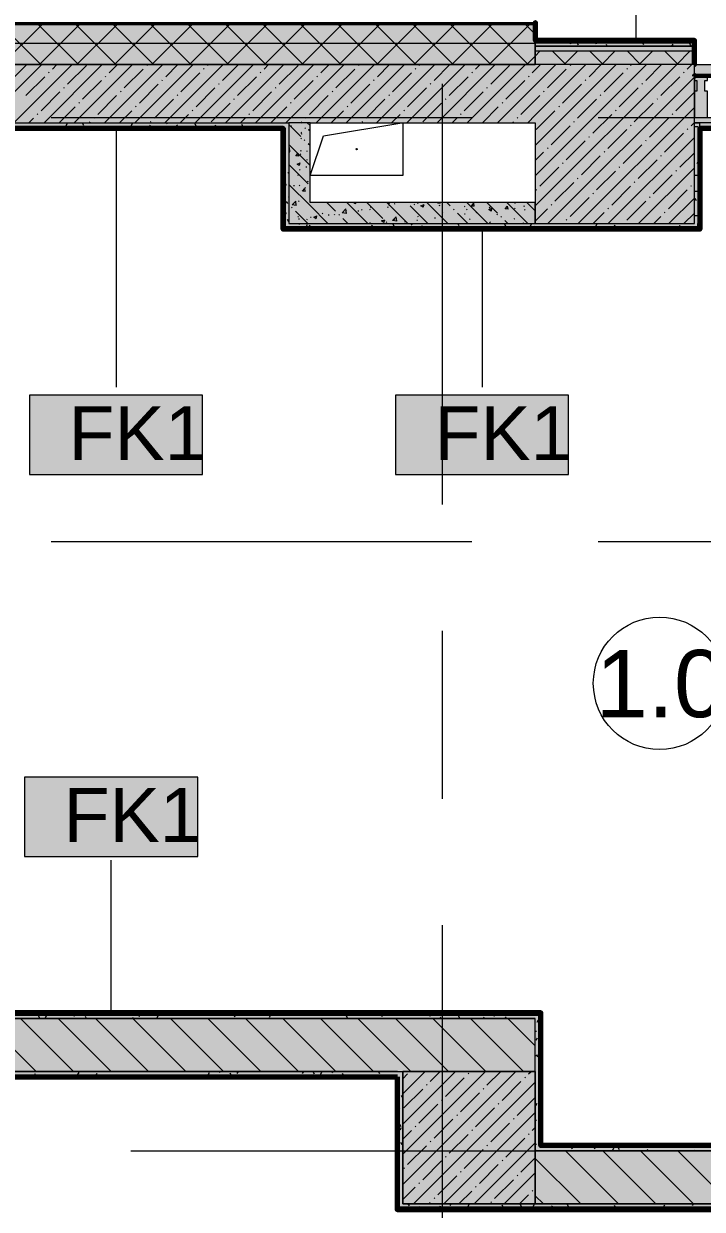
# Model space of a CAD drawing. Header units: millimetres. Extents: x -3817 to 677485, y -22715 to 103890.
# Drawn here: x 2373 to 4933, y 12791 to 17265 of the extents above; entities that cross this region are included whole.
import ezdxf

# ---------------------------------------------------------------- set-up
doc = ezdxf.new("R2010")
doc.units = ezdxf.units.MM
doc.layers.add('PDF _Геометрия', color=7, linetype='Continuous', true_color=0x1d1d1d)
doc.layers.add('PDF _Сплошная заливка', color=7, linetype='Continuous', true_color=0xffffff)
doc.layers.add('PDF _Текст', color=7, linetype='Continuous')
doc.styles.add('PDF GOST-Common', font='arial.ttf')

msp = doc.modelspace()

# ---------------------------------------------------------------- hatches: boundary and pattern name
at = {"layer": 'PDF _Сплошная заливка', "transparency": 33554559}
for points in [[(153.3, 17264.3), (4303.3, 17264.3), (4303.3, 17269.3), (-19.7, 17269.3), (-16.7, 17264.3), (133.3, 17264.3)], [(4104.4, 17261.3), (4303.3, 17261.3), (4303.3, 17264.3), (-16.7, 17264.3), (-16.7, 17261.3), (4089.4, 17261.3)], [(1230.3, 17111.3), (4303.3, 17111.3), (4303.3, 17261.3), (133.3, 17261.3), (133.3, 17111.3), (633.3, 17111.3)], [(4903.3, 17181.3), (4904.3, 17181.3), (4903.3, 17201.3), (4303.3, 17201.3), (4303.3, 17181.3), (4627, 17181.3)], [(4903.3, 17161.3), (4903.3, 17181.3), (4303.3, 17181.3), (4303.3, 17161.3), (4627, 17161.3)], [(4627, 17111.3), (4904.3, 17111.7), (4903.3, 17161.3), (4303.3, 17161.3), (4303.3, 17111.3)], [(4953.3, 16911.3), (4953.3, 17011.3), (4943.3, 17011.3), (4943.3, 17051.3), (4953.3, 17051.3), (4953.3, 17068.3), (4903.3, 17068.3), (4903.3, 17051.3), (4913.3, 17051.3), (4913.3, 17011.3), (4903.3, 17011.3), (4903.3, 16911.3), (4943.3, 16911.3)], [(3352.3, 16871.3), (3373.3, 16871.3), (3373.3, 16891.3), (703.3, 16891.3), (703.3, 16871.3), (3288.7, 16871.3)], [(5306.3, 16871.3), (6382.3, 16871.3), (6382.3, 16891.3), (4923.3, 16891.3), (4924.3, 16871.3)], [(3947.7, 16511.3), (4303.3, 16511.3), (4303.3, 16591.3), (3453.3, 16591.3), (3453.3, 16511.3)], [(4303.3, 16491.3), (4923.3, 16491.3), (4923.3, 16511.3), (3373.3, 16511.3), (3373.3, 16491.3), (3947.7, 16491.3)], [(3783.3, 13311.4), (4303.3, 13311.4), (4303.3, 13511.4), (2053.3, 13511.4), (2053.3, 13311.4), (2589, 13311.4)], [(4303.3, 13031.3), (4323.3, 13031.3), (4323.3, 13511.4), (4303.3, 13511.4), (4303.3, 13044.4)], [(3753.3, 13291.3), (3783.3, 13291.3), (3783.3, 13311.4), (2053.3, 13311.4), (2053.3, 13291.3), (3731.3, 13291.3)], [(3783.3, 12811.3), (3803.3, 12811.3), (3803.3, 13311.4), (3783.3, 13311.4), (3783.3, 13290.4)], [(7003.3, 12791.3), (7023.3, 12791.3), (7023.3, 12811.3), (3783.3, 12811.3), (3783.3, 12791.3), (6665, 12791.3)]]:
    msp.add_hatch(color=256, dxfattribs=at).paths.add_polyline_path(points)
h = msp.add_hatch(color=256, dxfattribs=at)
h.paths.add_polyline_path([(4129.4, 16891.3), (4303.3, 16891.3), (4303.3, 17111.3), (633.3, 17111.3), (633.3, 16891.3), (3947.7, 16891.3)], flags=0)
h.paths.add_polyline_path([(6402.3, 17011.3), (6403.3, 17011.3), (6402.3, 17051.3)], flags=0)
h.paths.add_polyline_path([(6402.3, 17068.3), (6403.3, 17068.3), (6402.3, 17111.3)], flags=0)
h = msp.add_hatch(color=256, dxfattribs=at)
h.paths.add_polyline_path([(4923.3, 16891.3), (6402.3, 16891.3), (6402.3, 16911.3), (4903.3, 16911.3), (4903.3, 16891.3), (4913.3, 16891.3)], flags=0)
h.paths.add_polyline_path([(6393.3, 17011.3), (6402.3, 17011.3), (6402.3, 17051.3), (6393.3, 17051.3)], flags=0)
h.paths.add_polyline_path([(4913.3, 17011.3), (4913.3, 17051.3), (4903.3, 17051.3), (4903.3, 17011.3)], flags=0)
h.paths.add_polyline_path([(5703.3, 17068.3), (6402.3, 17068.3), (6402.3, 17111.3), (4903.3, 17111.3), (4904.3, 17068.3), (5693.3, 17068.3)], flags=0)
h = msp.add_hatch(color=256, dxfattribs=at)
h.paths.add_polyline_path([(6383.3, 16871.3), (6403.3, 16871.3), (6402.3, 16891.3), (6382.3, 16891.3), (6382.3, 16871.3)], flags=0)
h.paths.add_polyline_path([(4923.3, 16871.3), (4923.3, 16891.3), (4903.3, 16891.3), (4903.3, 16871.3)], flags=0)

# ---------------------------------------------------------------- linework, layer by layer
at = {"layer": 'PDF _Геометрия', "color": 7, "lineweight": 9}
for points in [[(4683.3, 17198.6), (4683.3, 17508.5)], [(4303.3, 17264.3), (133.3, 17264.3), (-16.7, 17264.3), (-19.7, 17264.3), (-19.7, 15031.3)], [(4303.3, 17261.3), (133.3, 17261.3), (-16.7, 17261.3), (-16.7, 15031.3)], [(4303.3, 17190.3), (54.3, 17190.3), (54.3, 15031.3)], [(4303.3, 17201.3), (4303.3, 17202.3)], [(4904.3, 17201.3), (4903.3, 17201.3), (4891.2, 17201.3)], [(4904.3, 17161.3), (4903.3, 17161.3), (4303.3, 17161.3)], [(4903.3, 17161.3), (4903.3, 17181.3), (4904.3, 17181.3)], [(4303.3, 16891.3), (4303.3, 16511.3), (4903.3, 16511.3), (4903.3, 17111.3), (4303.3, 17111.3)], [(703.3, 16871.3), (3352.3, 16871.3)], [(2721.6, 16870.8), (2721.6, 15893.8)], [(3453.3, 16891.3), (3373.3, 16891.3)], [(3804, 16891.3), (3804, 16692.1), (3454, 16692.1), (3454, 16891.5)], [(3454, 16692.1), (3504, 16842.1), (3799.7, 16891.3)], [(4923.3, 16511.3), (4923.3, 16870.3)], [(4102.2, 16490.8), (4102.2, 15893.8)], [(2703.1, 13531.9), (2703.1, 14108.6)], [(4303.3, 13311.4), (4303.3, 13511.4), (2053.3, 13511.4), (4303.3, 13511.4)], [(4323.3, 13031.3), (4323.3, 13044.4), (4323.3, 13511.4)], [(3783.3, 13311.4), (2053.3, 13311.4), (3783.3, 13311.4), (3803.3, 13311.4)], [(2074.3, 13291.3), (3782.3, 13291.3)], [(6483.3, 13031.3), (6482.3, 13031.3), (4324.3, 13031.3)]]:
    msp.add_lwpolyline(points, dxfattribs=at)
at = {"layer": 'PDF _Геометрия', "color": 9, "lineweight": 9, "true_color": 0xc0c0c0}
for points in [[(4303.3, 17202.3), (4303.3, 17269.3), (133.3, 17269.3), (-19.7, 17269.3), (-24.7, 17269.3), (-24.7, 15031.3), (133.3, 15031.3), (133.3, 14131.3), (133.3, 15031.3), (333.3, 15031.3), (333.3, 16611.3), (353.3, 16611.3), (353.3, 16391.3)], [(4903.3, 17068.3), (4903.3, 17111.3), (4303.3, 17111.3), (4303.3, 17201.3), (4303.3, 17181.3), (4903.3, 17181.3), (4303.3, 17181.3), (4303.3, 17111.3)], [(4891.2, 17201.3), (4303.3, 17201.3)], [(4904.3, 17181.3), (4904.3, 17201.3)], [(4903.3, 17111.3), (4904.3, 17111.3), (4904.3, 17161.3)], [(133.3, 17001.3), (133.3, 17111.3), (633.3, 17111.3), (633.3, 16891.3), (633.3, 16391.3), (333.3, 16391.3), (333.3, 16316.3), (633.3, 16316.3), (658.3, 16316.3), (708.3, 16316.3), (708.3, 16891.3), (3373.3, 16891.3), (3373.3, 16511.3), (3453.3, 16511.3), (4303.3, 16511.3), (4303.3, 16591.3), (3453.3, 16591.3), (3453.3, 16891.3), (4303.3, 16891.3)], [(4904.3, 17111.3), (6402.3, 17111.3), (6402.3, 17068.3)], [(4903.3, 17051.3), (4903.3, 17011.3)], [(703.3, 16891.3), (3373.3, 16891.3), (3373.3, 16871.3), (3373.3, 16511.3), (4903.3, 16511.3), (4903.3, 16871.3), (4903.3, 16891.3), (4923.3, 16891.3), (4923.3, 16871.3), (6382.3, 16871.3)], [(3353.3, 16871.3), (3353.3, 16491.3), (3373.3, 16491.3), (4923.3, 16491.3), (4923.3, 16511.3)], [(6402.3, 16911.3), (6402.3, 16891.3), (4903.3, 16891.3), (4903.3, 16911.3)], [(6382.3, 16871.3), (6382.3, 16891.3), (4923.3, 16891.3), (4923.3, 16871.3)], [(4323.3, 13511.4), (4323.3, 13531.3), (374.3, 13531.3)], [(7011.3, 13511.4), (7023.3, 13511.4), (7023.3, 12811.3), (7023.3, 12791.3), (3783.3, 12791.3), (3783.3, 12811.3), (3783.3, 13290.4)]]:
    msp.add_lwpolyline(points, dxfattribs=at)
at = {"layer": 'PDF _Геометрия', "lineweight": 9}
for points in [[(2438.1, 17111.3), (2288.1, 17261.3)], [(2291.1, 17111.3), (2441.1, 17261.3)], [(2579.5, 17111.3), (2429.5, 17261.3)], [(2432.5, 17111.3), (2582.5, 17261.3)], [(2720.9, 17111.3), (2570.9, 17261.3)], [(2573.9, 17111.3), (2723.9, 17261.3)], [(2862.4, 17111.3), (2712.4, 17261.3)], [(2715.3, 17111.3), (2865.3, 17261.3)], [(3003.8, 17111.3), (2853.8, 17261.3)], [(2856.8, 17111.3), (3006.8, 17261.3)], [(3145.2, 17111.3), (2995.2, 17261.3)], [(2998.2, 17111.3), (3148.2, 17261.3)], [(3286.6, 17111.3), (3136.6, 17261.3)], [(3139.6, 17111.3), (3289.6, 17261.3)], [(3428, 17111.3), (3278, 17261.3)], [(3281, 17111.3), (3431, 17261.3)], [(3569.5, 17111.3), (3419.5, 17261.3)], [(3422.4, 17111.3), (3572.4, 17261.3)], [(3710.9, 17111.3), (3560.9, 17261.3)], [(3563.9, 17111.3), (3713.9, 17261.3)], [(3852.3, 17111.3), (3702.3, 17261.3)], [(3705.3, 17111.3), (3855.3, 17261.3)], [(3993.7, 17111.3), (3843.7, 17261.3)], [(3846.7, 17111.3), (3996.7, 17261.3)], [(4135.1, 17111.3), (3985.1, 17261.3)], [(3988.1, 17111.3), (4138.1, 17261.3)], [(4276.6, 17111.3), (4126.6, 17261.3)], [(4129.6, 17111.3), (4279.6, 17261.3)], [(4303.3, 17226.1), (4268, 17261.3)], [(4271, 17111.3), (4303.3, 17143.6), (4321, 17161.3)], [(4418, 17111.3), (4368, 17161.3)], [(4412.4, 17111.3), (4462.4, 17161.3)], [(4559.4, 17111.3), (4509.4, 17161.3)], [(4553.8, 17111.3), (4603.8, 17161.3)], [(4700.8, 17111.3), (4650.8, 17161.3)], [(4695.2, 17111.3), (4745.2, 17161.3)], [(4842.3, 17111.3), (4792.3, 17161.3)], [(4836.7, 17111.3), (4886.7, 17161.3)], [(2221.6, 16891.3), (2441.6, 17111.3)], [(2324.7, 17051.4), (2384.6, 17111.3)], [(2335.7, 16891.3), (2555.7, 17111.3)], [(2449.7, 16891.3), (2669.7, 17111.3)], [(2481.5, 17094.2), (2498.7, 17111.3)], [(2538.5, 17037.1), (2609.8, 17108.4)], [(2563.8, 16891.3), (2783.8, 17111.3)], [(2677.8, 16891.3), (2897.8, 17111.3)], [(2695.3, 17079.9), (2726.8, 17111.3)], [(2752.3, 17022.9), (2823.6, 17094.2)], [(2791.9, 16891.3), (3011.9, 17111.3)], [(2837.9, 17108.4), (2840.3, 17110.8)], [(2905.9, 16891.3), (3125.9, 17111.3)], [(2909.2, 17065.6), (2954.9, 17111.3)], [(3020, 16891.3), (3240, 17111.3)], [(3051.7, 17094.2), (3054.1, 17096.5)], [(3066, 17108.4), (3068.9, 17111.3)], [(3123, 17051.4), (3183, 17111.3)], [(3134, 16891.3), (3354, 17111.3)], [(3248.1, 16891.3), (3468.1, 17111.3)], [(3279.8, 17094.2), (3297, 17111.3)], [(3336.9, 17037.1), (3408.1, 17108.4)], [(3362.1, 16891.3), (3582.1, 17111.3)], [(3476.2, 16891.3), (3696.2, 17111.3)], [(3493.7, 17079.9), (3525.1, 17111.3)], [(3550.7, 17022.9), (3622, 17094.2)], [(3590.2, 16891.3), (3810.2, 17111.3)], [(3636.2, 17108.4), (3638.6, 17110.8)], [(3704.3, 16891.3), (3924.3, 17111.3)], [(3707.5, 17065.6), (3753.2, 17111.3)], [(3818.3, 16891.3), (4038.3, 17111.3)], [(3850.1, 17094.2), (3852.4, 17096.5)], [(3864.3, 17108.4), (3867.3, 17111.3)], [(3921.4, 17051.4), (3981.3, 17111.3)], [(3932.4, 16891.3), (4152.4, 17111.3)], [(4046.4, 16891.3), (4266.4, 17111.3)], [(4078.2, 17094.2), (4095.4, 17111.3)], [(4135.2, 17037.1), (4206.5, 17108.4)], [(4160.5, 16891.3), (4303.3, 17034.1), (4380.5, 17111.3)], [(4274.5, 16891.3), (4303.3, 16920.1), (4494.5, 17111.3)], [(4292, 17079.9), (4303.3, 17091.2), (4323.5, 17111.3)], [(4303.3, 16806), (4608.6, 17111.3)], [(4303.3, 16692), (4722.6, 17111.3)], [(4303.3, 16577.9), (4836.7, 17111.3)], [(4349, 17022.9), (4420.3, 17094.2)], [(4434.6, 17108.4), (4436.9, 17110.8)], [(4505.9, 17065.6), (4551.6, 17111.3)], [(4648.4, 17094.2), (4650.8, 17096.5)], [(4662.7, 17108.4), (4665.6, 17111.3)], [(4719.7, 17051.4), (4779.7, 17111.3)], [(4876.5, 17094.2), (4893.7, 17111.3)], [(2381.7, 16994.4), (2453, 17065.6)], [(2467.2, 17079.9), (2469.6, 17082.3)], [(2595.5, 16980.1), (2666.8, 17051.4)], [(2681.1, 17065.6), (2683.4, 17068)], [(2894.9, 17051.4), (2897.3, 17053.8)], [(2966.2, 17008.6), (3037.5, 17079.9)], [(3180, 16994.4), (3251.3, 17065.6)], [(3265.6, 17079.9), (3267.9, 17082.3)], [(3393.9, 16980.1), (3465.2, 17051.4)], [(3479.4, 17065.6), (3481.8, 17068)], [(3693.3, 17051.4), (3695.6, 17053.8)], [(3764.5, 17008.6), (3835.8, 17079.9)], [(3978.4, 16994.4), (4049.7, 17065.6)], [(4063.9, 17079.9), (4066.3, 17082.3)], [(4192.2, 16980.1), (4263.5, 17051.4)], [(4277.8, 17065.6), (4280.1, 17068)], [(4350.7, 16511.3), (4903.3, 17063.9)], [(4491.6, 17051.4), (4494, 17053.8)], [(4562.9, 17008.6), (4634.2, 17079.9)], [(4776.7, 16994.4), (4848, 17065.6)], [(4862.3, 17079.9), (4864.6, 17082.3)], [(2438.7, 16937.3), (2510, 17008.6)], [(2524.2, 17022.9), (2526.6, 17025.2)], [(2738.1, 17008.6), (2740.5, 17011)], [(2809.4, 16965.9), (2880.7, 17037.1)], [(3023.2, 16951.6), (3094.5, 17022.9)], [(3108.8, 17037.1), (3111.1, 17039.5)], [(3237.1, 16937.3), (3308.3, 17008.6)], [(3322.6, 17022.9), (3325, 17025.2)], [(3536.4, 17008.6), (3538.8, 17011)], [(3607.7, 16965.9), (3679, 17037.1)], [(3821.6, 16951.6), (3892.8, 17022.9)], [(3907.1, 17037.1), (3909.5, 17039.5)], [(4035.4, 16937.3), (4106.7, 17008.6)], [(4120.9, 17022.9), (4123.3, 17025.2)], [(4334.8, 17008.6), (4337.2, 17011)], [(4406.1, 16965.9), (4477.3, 17037.1)], [(4619.9, 16951.6), (4691.2, 17022.9)], [(4705.4, 17037.1), (4707.8, 17039.5)], [(4833.7, 16937.3), (4903.3, 17006.9)], [(2581.3, 16965.9), (2583.6, 16968.2)], [(2652.6, 16923.1), (2723.8, 16994.4)], [(2866.4, 16908.8), (2937.7, 16980.1)], [(2951.9, 16994.4), (2954.3, 16996.7)], [(3080.2, 16894.6), (3151.5, 16965.9)], [(3165.8, 16980.1), (3168.1, 16982.5)], [(3379.6, 16965.9), (3382, 16968.2)], [(3450.9, 16923.1), (3522.2, 16994.4)], [(3664.7, 16908.8), (3736, 16980.1)], [(3750.3, 16994.4), (3752.6, 16996.7)], [(3878.6, 16894.6), (3949.9, 16965.9)], [(3964.1, 16980.1), (3966.5, 16982.5)], [(4178, 16965.9), (4180.3, 16968.2)], [(4249.2, 16923.1), (4303.3, 16977.1), (4320.5, 16994.4)], [(4463.1, 16908.8), (4534.4, 16980.1)], [(4548.6, 16994.4), (4551, 16996.7)], [(4676.9, 16894.6), (4748.2, 16965.9)], [(4762.5, 16980.1), (4764.8, 16982.5)], [(2424.5, 16923.1), (2426.8, 16925.5)], [(2506.8, 16891.3), (2567, 16951.6)], [(2734.9, 16891.3), (2780.9, 16937.3)], [(2795.1, 16951.6), (2797.5, 16954)], [(2963, 16891.3), (2994.7, 16923.1)], [(3009, 16937.3), (3011.3, 16939.7)], [(3222.8, 16923.1), (3225.2, 16925.5)], [(3305.1, 16891.3), (3365.4, 16951.6)], [(3533.2, 16891.3), (3579.2, 16937.3)], [(3593.5, 16951.6), (3595.8, 16954)], [(3761.3, 16891.3), (3793, 16923.1)], [(3807.3, 16937.3), (3809.7, 16939.7)], [(4021.1, 16923.1), (4023.5, 16925.5)], [(4103.5, 16891.3), (4163.7, 16951.6)], [(4306.3, 16866.1), (4377.5, 16937.3)], [(4391.8, 16951.6), (4394.2, 16954)], [(4464.8, 16511.3), (4903.3, 16949.8)], [(4520.1, 16851.8), (4591.4, 16923.1)], [(4605.6, 16937.3), (4608, 16939.7)], [(4819.5, 16923.1), (4821.9, 16925.5)], [(2392.7, 16891.3), (2410.2, 16908.8)], [(2620.8, 16891.3), (2624, 16894.6)], [(2638.3, 16908.8), (2640.7, 16911.2)], [(2852.1, 16894.6), (2854.5, 16896.9)], [(3191.1, 16891.3), (3208.5, 16908.8)], [(3419.2, 16891.3), (3422.4, 16894.6)], [(3436.6, 16908.8), (3439, 16911.2)], [(3650.5, 16894.6), (3652.9, 16896.9)], [(3989.4, 16891.3), (4006.9, 16908.8)], [(4217.5, 16891.3), (4220.7, 16894.6)], [(4235, 16908.8), (4237.4, 16911.2)], [(4363.3, 16809), (4434.6, 16880.3)], [(4448.8, 16894.6), (4451.2, 16896.9)], [(4662.7, 16880.3), (4665, 16882.7)], [(4734, 16837.5), (4805.2, 16908.8)], [(4890.8, 16880.3), (4903.3, 16892.8)], [(4505.9, 16837.5), (4508.2, 16839.9)], [(4577.1, 16794.8), (4648.4, 16866.1)], [(4578.8, 16511.3), (4903.3, 16835.8)], [(4719.7, 16823.3), (4722.1, 16825.7)], [(4791, 16780.5), (4862.3, 16851.8)], [(4876.5, 16866.1), (4878.9, 16868.4)], [(4303.3, 16749), (4334.8, 16780.5)], [(4349, 16794.8), (4351.4, 16797.1)], [(4420.3, 16752), (4491.6, 16823.3)], [(4562.9, 16780.5), (4565.2, 16782.9)], [(4634.2, 16737.8), (4705.4, 16809)], [(4406.1, 16737.8), (4408.4, 16740.1)], [(4477.3, 16695), (4548.6, 16766.3)], [(4691.2, 16680.7), (4762.5, 16752)], [(4776.7, 16766.3), (4779.1, 16768.6)], [(4848, 16723.5), (4903.3, 16778.8)], [(4320.5, 16652.2), (4391.8, 16723.5)], [(4534.4, 16638), (4605.6, 16709.2)], [(4619.9, 16723.5), (4622.3, 16725.9)], [(4692.9, 16511.3), (4903.3, 16721.7)], [(4748.2, 16623.7), (4819.5, 16695)], [(4833.7, 16709.2), (4836.1, 16711.6)], [(4377.5, 16595.2), (4448.8, 16666.5)], [(4463.1, 16680.7), (4465.5, 16683.1)], [(4591.4, 16580.9), (4662.7, 16652.2)], [(4676.9, 16666.5), (4679.3, 16668.8)], [(4890.8, 16652.2), (4893.1, 16654.6)], [(4306.3, 16638), (4308.6, 16640.3)], [(4434.6, 16538.2), (4505.9, 16609.4)], [(4520.1, 16623.7), (4522.5, 16626.1)], [(4734, 16609.4), (4736.3, 16611.8)], [(4805.2, 16566.7), (4876.5, 16638)], [(4806.9, 16511.3), (4903.3, 16607.7)], [(4303.3, 16520.9), (4349, 16566.7)], [(4363.3, 16580.9), (4365.7, 16583.3)], [(4577.1, 16566.7), (4579.5, 16569)], [(4648.4, 16523.9), (4719.7, 16595.2)], [(4420.3, 16523.9), (4422.7, 16526.3)], [(4521.8, 16511.3), (4562.9, 16552.4)], [(4635.9, 16511.3), (4636.5, 16512)], [(4749.9, 16511.3), (4776.7, 16538.2)], [(4791, 16552.4), (4793.3, 16554.8)], [(4864, 16511.3), (4903.3, 16550.7)], [(2419.7, 13311.4), (2219.7, 13511.4)], [(2561.1, 13311.4), (2361.1, 13511.4)], [(2702.6, 13311.4), (2502.6, 13511.4)], [(2844, 13311.4), (2644, 13511.4)], [(2985.4, 13311.4), (2785.4, 13511.4)], [(3126.8, 13311.4), (2926.8, 13511.4)], [(3268.2, 13311.4), (3068.2, 13511.4)], [(3409.7, 13311.4), (3209.7, 13511.4)], [(3551.1, 13311.4), (3351.1, 13511.4)], [(3692.5, 13311.4), (3492.5, 13511.4)], [(3833.9, 13311.4), (3633.9, 13511.4)], [(3975.3, 13311.4), (3775.3, 13511.4)], [(4116.8, 13311.4), (3916.8, 13511.4)], [(4258.2, 13311.4), (4058.2, 13511.4)], [(4303.3, 13407.7), (4199.6, 13511.4)], [(3803.3, 13226.7), (3887.9, 13311.4)], [(3803.3, 13112.6), (4002, 13311.4)], [(3803.3, 12998.6), (4116, 13311.4)], [(3803.3, 12884.6), (4230.1, 13311.4)], [(3803.3, 13283.7), (3821.6, 13302)], [(3907.1, 13273.5), (3944.9, 13311.4)], [(4049.7, 13302), (4052, 13304.4)], [(4120.9, 13259.3), (4173, 13311.4)], [(4263.5, 13287.8), (4265.9, 13290.1)], [(4277.8, 13302), (4287.1, 13311.4)], [(3807.3, 13173.7), (3878.6, 13245)], [(3844.1, 12811.3), (4303.3, 13270.5)], [(3892.8, 13259.3), (3895.2, 13261.6)], [(3964.1, 13216.5), (4035.4, 13287.8)], [(4106.7, 13245), (4109.1, 13247.4)], [(4178, 13202.2), (4249.2, 13273.5)], [(3949.9, 13202.2), (3952.2, 13204.6)], [(4021.1, 13159.5), (4092.4, 13230.7)], [(4235, 13145.2), (4303.3, 13213.5)], [(3864.3, 13116.7), (3935.6, 13188)], [(3958.2, 12811.3), (4303.3, 13156.5)], [(4078.2, 13102.4), (4149.4, 13173.7)], [(4163.7, 13188), (4166.1, 13190.3)], [(3921.4, 13059.7), (3992.6, 13130.9)], [(4006.9, 13145.2), (4009.3, 13147.6)], [(4135.2, 13045.4), (4206.5, 13116.7)], [(4220.7, 13130.9), (4223.1, 13133.3)], [(3803.3, 13055.6), (3835.8, 13088.2)], [(3850.1, 13102.4), (3852.4, 13104.8)], [(3978.4, 13002.6), (4049.7, 13073.9)], [(4063.9, 13088.2), (4066.3, 13090.5)], [(4277.8, 13073.9), (4280.1, 13076.3)], [(4292, 13088.2), (4303.3, 13099.4)], [(3821.6, 12959.9), (3892.8, 13031.2)], [(3907.1, 13045.4), (3909.5, 13047.8)], [(4072.2, 12811.3), (4303.3, 13042.4)], [(4120.9, 13031.2), (4123.3, 13033.5)], [(4192.2, 12988.4), (4263.5, 13059.7)], [(3964.1, 12988.4), (3966.5, 12990.8)], [(4035.4, 12945.6), (4106.7, 13016.9)], [(4178, 12974.1), (4180.3, 12976.5)], [(4249.2, 12931.4), (4303.3, 12985.4)], [(4475.3, 12811.3), (4303.3, 12983.4)], [(4616.8, 12811.3), (4416.8, 13011.4)], [(4758.2, 12811.3), (4558.2, 13011.4)], [(4899.6, 12811.3), (4699.6, 13011.4)], [(5041, 12811.3), (4841, 13011.4)], [(3807.3, 12945.6), (3809.7, 12948)], [(3878.6, 12902.8), (3949.9, 12974.1)], [(4021.1, 12931.4), (4023.5, 12933.7)], [(4092.4, 12888.6), (4163.7, 12959.9)], [(3864.3, 12888.6), (3866.7, 12891)], [(3935.6, 12845.8), (4006.9, 12917.1)], [(4149.4, 12831.6), (4220.7, 12902.8)], [(4186.3, 12811.3), (4303.3, 12928.4)], [(4235, 12917.1), (4237.4, 12919.5)], [(3803.3, 12827.5), (3850.1, 12874.3)], [(4015.2, 12811.3), (4063.9, 12860.1)], [(4078.2, 12874.3), (4080.5, 12876.7)], [(4243.3, 12811.3), (4277.8, 12845.8)], [(4292, 12860.1), (4294.4, 12862.4)], [(4333.9, 12811.3), (4303.3, 12842)], [(3901.1, 12811.3), (3907.1, 12817.3)], [(3921.4, 12831.6), (3923.7, 12833.9)], [(4135.2, 12817.3), (4137.6, 12819.7)], [(4300.3, 12811.3), (4303.3, 12814.3)]]:
    msp.add_lwpolyline(points, dxfattribs=at)
at = {"layer": 'PDF _Геометрия', "color": 231, "lineweight": 70, "true_color": 0xff80c0}
for points in [[(4903.3, 17111.3), (4904.3, 17111.3), (4904.3, 17161.3), (4904.3, 17181.3), (4904.3, 17201.3), (4904.3, 17202.3), (4304.3, 17202.3), (4304.3, 17269.3), (4303.3, 17269.3), (4303.3, 17202.3)], [(4303.3, 17201.3), (4891.2, 17201.3)], [(6403.3, 16211.3), (6383.3, 16211.3), (6383.3, 16870.3), (4924.3, 16870.3), (4924.3, 16490.3), (4923.3, 16490.3), (3352.3, 16490.3), (3352.3, 16491.3), (3352.3, 16870.3), (704.3, 16870.3), (704.3, 16320.3), (703.3, 16320.3), (703.3, 16341.3)], [(4923.3, 16511.3), (4923.3, 16491.3), (3353.3, 16491.3), (3353.3, 16871.3)], [(4923.3, 16871.3), (6382.3, 16871.3), (6382.3, 16211.3), (6382.3, 16210.3), (6782.3, 16210.3), (6782.3, 14511.3), (6783.3, 14511.3)], [(6483.3, 13032.3), (4324.3, 13032.3), (4324.3, 13531.3), (4324.3, 13532.3), (374.3, 13532.3), (374.3, 16320.3), (633.3, 16320.3)], [(374.3, 13531.3), (4323.3, 13531.3), (4323.3, 13511.4)], [(3782.3, 13291.3), (3782.3, 12791.3), (3782.3, 12790.4), (7024.3, 12790.4), (7024.3, 12791.3), (7024.3, 13511.4), (7023.3, 13511.4), (7023.3, 12791.3), (3783.3, 12791.3), (3783.3, 13291.3)], [(2073.3, 13290.4), (3783.3, 13290.4)]]:
    msp.add_lwpolyline(points, dxfattribs=at)
at = {"layer": 'PDF _Геометрия', "color": 231, "lineweight": 9, "true_color": 0xff80c0}
for points in [[(4303.3, 17202.3), (4303.3, 17201.3)], [(4891.2, 17201.3), (4903.3, 17201.3)], [(3353.3, 16871.3), (3352.3, 16871.3), (703.3, 16871.3), (703.3, 16870.3), (703.3, 16341.3)], [(4923.3, 16871.3), (4923.3, 16870.3), (4923.3, 16511.3)], [(4323.3, 13511.4), (4323.3, 13044.4), (4323.3, 13031.3), (4324.3, 13031.3), (6482.3, 13031.3), (6483.3, 13031.3), (6483.3, 13032.3)], [(2073.3, 13290.4), (2073.3, 13291.3), (3783.3, 13291.3), (3782.3, 13291.3)], [(3783.3, 13290.4), (3783.3, 13291.3)]]:
    msp.add_lwpolyline(points, dxfattribs=at)
at = {"layer": 'PDF _Геометрия', "color": 253, "lineweight": 9, "true_color": 0x9b9b9b}
for points in [[(4327.6, 17181.8), (4337.6, 17181.8)], [(4371.7, 17201.3), (4366.8, 17192.8)], [(4419, 17181.8), (4429.1, 17181.8)], [(4425, 17196), (4422, 17201.3)], [(4439.9, 17197.5), (4434.9, 17188.7)], [(4466.7, 17184.9), (4461.6, 17193.6)], [(4510.5, 17181.8), (4520.5, 17181.8)], [(4534.7, 17188.9), (4529.7, 17197.6)], [(4574.3, 17181.3), (4571.3, 17186.5)], [(4693.3, 17181.8), (4703.4, 17181.8)], [(4712.4, 17185.9), (4707.4, 17194.7)], [(4784.8, 17181.8), (4794.8, 17181.8)], [(4821.7, 17188.2), (4817.7, 17181.3)], [(4845.7, 17181.8), (4855.8, 17181.8)], [(4863.3, 17199.4), (4858.3, 17190.6)], [(4890.1, 17183), (4885.1, 17191.7)], [(2437.8, 16877), (2447.9, 16877)], [(2490.7, 16888.7), (2489.2, 16891.3)], [(2529.3, 16877), (2539.3, 16877)], [(2536.9, 16888.4), (2531.8, 16879.6)], [(2573.8, 16891.3), (2573.5, 16890.8)], [(2600.4, 16881.7), (2595.4, 16890.4)], [(2620.7, 16877), (2630.8, 16877)], [(2641.5, 16871.3), (2637, 16879.2)], [(2736.5, 16889.8), (2735.6, 16891.3)], [(2741, 16876.1), (2738.2, 16871.3)], [(2782.6, 16887.3), (2777.6, 16878.6)], [(2803.6, 16877), (2813.6, 16877)], [(2850.6, 16883.2), (2845.6, 16874.5)], [(2895, 16877), (2905.1, 16877)], [(2914.2, 16886.8), (2911.6, 16891.3)], [(2955.8, 16875.7), (2950.8, 16884.4)], [(2956, 16877), (2966, 16877)], [(3023.8, 16879.8), (3018.8, 16888.5)], [(3063.9, 16871.3), (3060.4, 16877.3)], [(3096.4, 16882.1), (3091.3, 16873.4)], [(3108.4, 16877), (3118.4, 16877)], [(3164.4, 16878), (3160.6, 16871.3)], [(3201.5, 16876.8), (3196.5, 16885.5)], [(3199.8, 16877), (3209.9, 16877)], [(3291.3, 16877), (3301.3, 16877)], [(4906.7, 16877), (4916.8, 16877)], [(3353.3, 16846.5), (3362.3, 16846.5)], [(4923.3, 16820.7), (4920.7, 16825.1)], [(4922.1, 16813.5), (4917.1, 16804.8)], [(4918, 16745.4), (4913, 16736.7)], [(3353.3, 16724.6), (3362.3, 16724.6)], [(3373.3, 16701.3), (3371.2, 16704.8)], [(4903.5, 16733.1), (4903.3, 16733.5)], [(4906.7, 16694.1), (4916.8, 16694.1)], [(3356.2, 16661.7), (3353.3, 16656.5)], [(3365.1, 16654.4), (3360.1, 16663.2)], [(3353.3, 16602.7), (3362.3, 16602.7)], [(4911.6, 16597.1), (4906.6, 16605.8)], [(4906.7, 16633.2), (4916.8, 16633.2)], [(3369.2, 16586.4), (3364.2, 16595.1)], [(3353.3, 16511.3), (3362.3, 16511.3)], [(3363.3, 16552), (3358.3, 16543.3)], [(3373.3, 16518.4), (3368.2, 16527.1)], [(3414.9, 16507.2), (3412.5, 16511.3)], [(3443.7, 16511.3), (3453.7, 16511.3)], [(3480.6, 16511.3), (3479.1, 16508.7)], [(3504.6, 16511.3), (3514.7, 16511.3)], [(3657, 16511.3), (3667.1, 16511.3)], [(3748.5, 16511.3), (3758.5, 16511.3)], [(3838.3, 16505.3), (3834.9, 16511.3)], [(3839.9, 16511.3), (3850, 16511.3)], [(3903, 16511.3), (3902.6, 16510.6)], [(4016, 16502.3), (4011, 16511)], [(4022.8, 16511.3), (4032.8, 16511.3)], [(4114.2, 16511.3), (4124.3, 16511.3)], [(4175.2, 16511.3), (4185.2, 16511.3)], [(4327.6, 16511.3), (4337.6, 16511.3)], [(4419, 16511.3), (4429.1, 16511.3)], [(4510.5, 16511.3), (4520.5, 16511.3)], [(4575.5, 16508.6), (4574, 16511.3)], [(4693.3, 16511.3), (4703.4, 16511.3)], [(4784.8, 16511.3), (4794.8, 16511.3)], [(4845.7, 16511.3), (4855.8, 16511.3)], [(4906.7, 16541.7), (4916.8, 16541.7)], [(3442.5, 16506.3), (3437.5, 16497.6)], [(3456.5, 16496.1), (3451.5, 16504.8)], [(3646.6, 16494), (3645.1, 16491.3)], [(3688.2, 16505.2), (3683.2, 16496.5)], [(3756.3, 16501.1), (3751.3, 16492.4)], [(3770.3, 16501.2), (3765.3, 16510)], [(3880, 16494.2), (3874.9, 16502.9)], [(3916.8, 16491.3), (3916.6, 16491.7)], [(4002, 16500), (3997, 16491.3)], [(4070, 16495.9), (4067.4, 16491.3)], [(4193.7, 16499.3), (4188.7, 16508.1)], [(4233.6, 16491.3), (4230.4, 16496.9)], [(4289.4, 16510.1), (4284.4, 16501.3)], [(4303.4, 16492.3), (4298.4, 16501)], [(4479.9, 16491.3), (4476.1, 16498)], [(4493.5, 16497.8), (4489.8, 16491.3)], [(4535.1, 16509), (4530.1, 16500.2)], [(4603.2, 16504.9), (4598.1, 16496.2)], [(4655.9, 16491.3), (4653.8, 16495)], [(4848.9, 16503.8), (4843.9, 16495.1)], [(4916.9, 16499.7), (4912.1, 16491.3)], [(2433.9, 13512.4), (2428.9, 13521.1)], [(2437.8, 13524.2), (2447.9, 13524.2)], [(2457.6, 13520.2), (2452.6, 13511.5)], [(2499.2, 13531.3), (2494.2, 13522.6)], [(2529.3, 13524.2), (2539.3, 13524.2)], [(2567.3, 13527.3), (2562.2, 13518.5)], [(2610.5, 13511.4), (2606.6, 13518.1)], [(2620.7, 13524.2), (2630.8, 13524.2)], [(2706.1, 13528.7), (2704.5, 13531.3)], [(2786.5, 13511.4), (2784.3, 13515.1)], [(2803.6, 13524.2), (2813.6, 13524.2)], [(2813, 13526.2), (2808, 13517.5)], [(2881, 13522.1), (2876, 13513.4)], [(2895, 13524.2), (2905.1, 13524.2)], [(2956, 13524.2), (2966, 13524.2)], [(3097.6, 13531.3), (3095.3, 13527.5)], [(3108.4, 13524.2), (3118.4, 13524.2)], [(3129.5, 13526.8), (3126.9, 13531.3)], [(3171.1, 13515.7), (3166.1, 13524.4)], [(3199.8, 13524.2), (3209.9, 13524.2)], [(3262.8, 13512.8), (3262, 13511.4)], [(3291.3, 13524.2), (3301.3, 13524.2)], [(3304.5, 13524), (3299.4, 13515.3)], [(3343.9, 13531.3), (3341.1, 13526.4)], [(3414.1, 13531), (3409.1, 13522.3)], [(3474.1, 13524.2), (3484.2, 13524.2)], [(3484.9, 13520.8), (3479.9, 13529.6)], [(3552.9, 13524.9), (3549.2, 13531.3)], [(3565.6, 13524.2), (3575.6, 13524.2)], [(3594.6, 13513.8), (3589.5, 13522.5)], [(3626.5, 13524.2), (3636.6, 13524.2)], [(3659.9, 13530), (3654.8, 13521.2)], [(3727.9, 13525.9), (3722.9, 13517.2)], [(3730.6, 13521.9), (3725.6, 13530.7)], [(3778.9, 13524.2), (3789, 13524.2)], [(3870.4, 13524.2), (3880.4, 13524.2)], [(3908.3, 13519), (3903.3, 13527.7)], [(3942.2, 13531.3), (3942.2, 13531.3)], [(3947.9, 13511.4), (3945, 13516.5)], [(3961.8, 13524.2), (3971.9, 13524.2)], [(4018, 13511.9), (4013, 13520.6)], [(4109.7, 13516.6), (4106.7, 13511.4)], [(4144.7, 13524.2), (4154.8, 13524.2)], [(4151.3, 13527.8), (4146.3, 13519.1)], [(4188.6, 13531.3), (4188, 13530.2)], [(4194.3, 13511.4), (4190.7, 13517.6)], [(4236.1, 13524.2), (4246.2, 13524.2)], [(4259, 13531.3), (4256, 13526.1)], [(4290.1, 13528.2), (4288.3, 13531.3)], [(4297.1, 13524.2), (4307.2, 13524.2)], [(3508.6, 13511.7), (3508.4, 13511.4)], [(4313.8, 13504.4), (4308.8, 13495.6)], [(4303.3, 13463.3), (4307.2, 13463.3)], [(4309.7, 13436.3), (4304.7, 13427.6)], [(4320.9, 13394.7), (4315.9, 13386)], [(4303.3, 13371.8), (4307.2, 13371.8)], [(4313.6, 13365.8), (4308.5, 13374.5)], [(2419.8, 13293), (2414.8, 13301.8)], [(2581.4, 13307.9), (2576.4, 13299.2)], [(2596.7, 13291.3), (2592.5, 13298.8)], [(2649.4, 13303.8), (2644.4, 13295.1)], [(2691.9, 13309.4), (2690.8, 13311.4)], [(2772.7, 13291.3), (2770.2, 13295.8)], [(2865, 13311.4), (2863.8, 13309.3)], [(3031.2, 13294.6), (3029.4, 13291.3)], [(3072.9, 13305.7), (3067.9, 13297)], [(3111.3, 13311.4), (3109.5, 13308.2)], [(3115.4, 13307.5), (3113.1, 13311.4)], [(3157, 13296.3), (3152, 13305)], [(3181.7, 13311.4), (3177.5, 13304.1)], [(3277, 13293.5), (3275.8, 13291.3)], [(3428.1, 13311.4), (3423.3, 13303)], [(3470.8, 13301.5), (3465.7, 13310.2)], [(3496.3, 13307.6), (3491.3, 13298.9)], [(3538.8, 13305.6), (3535.5, 13311.4)], [(3580.4, 13294.4), (3575.4, 13303.1)], [(3617.4, 13291.3), (3617, 13292)], [(3716.5, 13302.6), (3711.5, 13311.3)], [(3803.3, 13213.3), (3798.8, 13221)], [(4321.7, 13229.7), (4316.7, 13238.4)], [(3783.3, 13189), (3789, 13189)], [(3792.7, 13170.6), (3787.7, 13179.3)], [(4303.3, 13189), (4307.2, 13189)], [(4308.6, 13190.6), (4303.6, 13181.9)], [(3786.7, 13140), (3783.3, 13134.1)], [(3796.8, 13102.6), (3791.8, 13111.3)], [(4303.3, 13128), (4307.2, 13128)], [(4319.8, 13149), (4314.8, 13140.2)], [(3783.3, 13097.5), (3789, 13097.5)], [(3797.8, 13098.3), (3792.8, 13089.6)], [(3800.9, 13034.6), (3795.8, 13043.3)], [(4303.3, 13036.5), (4307.2, 13036.5)], [(4443.6, 13018.5), (4438.6, 13027.2)], [(4531, 13027), (4525.9, 13018.3)], [(4599, 13022.9), (4594, 13014.2)], [(4621.3, 13015.5), (4616.3, 13024.2)], [(4815, 13031.3), (4813.3, 13028.4)], [(3789.7, 12992.9), (3784.7, 13001.6)], [(4307, 13011.4), (4303.3, 13017.8)], [(4658.9, 13011.4), (4657.9, 13013.1)], [(4729.3, 13011.4), (4726, 13017.2)], [(4905.3, 13011.4), (4903.7, 13014.2)], [(3783.3, 12975.6), (3789, 12975.6)], [(3783.3, 12853.7), (3789, 12853.7)], [(3786.7, 12815.2), (3783.3, 12821.2)], [(3828.4, 12804.1), (3824.1, 12811.3)], [(3870, 12792.9), (3865, 12801.6)], [(3944, 12802.8), (3938.9, 12794.1)], [(3984.1, 12811.3), (3980.6, 12805.3)], [(4053.6, 12809.9), (4048.6, 12801.2)], [(4142.1, 12809.2), (4140.9, 12811.3)], [(4183.8, 12798.1), (4178.7, 12806.8)], [(4251.8, 12802.2), (4246.8, 12810.9)], [(4293.2, 12791.3), (4288.4, 12799.7)], [(4299.4, 12808.8), (4294.3, 12800.1)], [(4367.4, 12804.7), (4362.4, 12796)], [(4429.5, 12799.2), (4424.5, 12807.9)], [(4582.4, 12811.3), (4581.7, 12810.1)], [(4607.2, 12796.2), (4602.2, 12804.9)], [(4715.6, 12791.3), (4711.8, 12797.8)], [(4790.8, 12806.6), (4785.8, 12797.9)], [(4828.8, 12811.3), (4827.4, 12809)], [(4899.2, 12811.3), (4895.5, 12805)], [(3900.9, 12792.7), (3910.9, 12792.7)], [(3902.3, 12791.7), (3902.2, 12791.3)], [(3992.3, 12792.7), (4002.4, 12792.7)], [(4053.3, 12792.7), (4063.3, 12792.7)], [(4205.7, 12792.7), (4215.7, 12792.7)], [(4297.1, 12792.7), (4307.2, 12792.7)], [(4388.5, 12792.7), (4398.6, 12792.7)], [(4571.4, 12792.7), (4581.5, 12792.7)], [(4645.2, 12791.3), (4643.8, 12793.7)], [(4662.9, 12792.7), (4672.9, 12792.7)], [(4723.8, 12792.7), (4733.9, 12792.7)], [(4749.2, 12795.4), (4746.8, 12791.3)], [(4876.2, 12792.7), (4886.3, 12792.7)], [(4891.5, 12791.3), (4889.5, 12794.8)]]:
    msp.add_lwpolyline(points, dxfattribs=at)
at = {"layer": 'PDF _Геометрия', "color": 7, "lineweight": 9}
for points in [[(633.3, 17111.3), (4303.3, 17111.3)], [(3048.2, 15863.7), (2395, 15863.7), (2395, 15563.7), (3048.2, 15563.7)], [(4428.8, 15863.7), (3775.7, 15863.7), (3775.7, 15563.7), (4428.8, 15563.7)], [(3029.6, 14422.5), (2376.5, 14422.5), (2376.5, 14122.5), (3029.6, 14122.5)], [(4303.3, 13311.4), (3803.3, 13311.4), (3803.3, 12811.3), (4303.3, 12811.3)]]:
    msp.add_lwpolyline(points, close=True, dxfattribs=at)
at = {"layer": 'PDF _Геометрия', "color": 7, "lineweight": 20}
msp.add_lwpolyline([(4943.3, 17051.3), (4953.3, 17051.3), (4953.3, 17068.3), (4903.3, 17068.3), (4903.3, 17051.3), (4913.3, 17051.3), (4913.3, 17011.3), (4903.3, 17011.3), (4903.3, 16911.3), (4953.3, 16911.3), (4953.3, 17011.3), (4943.3, 17011.3)], close=True, dxfattribs=at)
at = {"layer": 'PDF _Геометрия', "color": 231, "lineweight": 70, "true_color": 0xff80c0}
msp.add_lwpolyline([(4904.3, 17068.3), (4906.5, 17068.3), (4906.5, 17069.3), (4904.3, 17069.3)], close=True, dxfattribs=at)
at = {"layer": 'PDF _Геометрия', "color": 231, "lineweight": 53, "true_color": 0xff80c0}
msp.add_lwpolyline([(6398.3, 17069.3), (6398.3, 17068.3), (4906.5, 17068.3), (4906.5, 17069.3)], close=True, dxfattribs=at)
at = {"layer": 'PDF _Геометрия', "color": 253, "lineweight": 9, "true_color": 0xaaaaaa}
for points in [[(3953.3, 15451), (3953.3, 17038.5)], [(2476.9, 16911.3), (4064.4, 16911.3)], [(4540.6, 16911.3), (5175.6, 16911.3)], [(2476.9, 15311.3), (4064.4, 15311.3)], [(4540.6, 15311.3), (5175.6, 15311.3)], [(3953.3, 14339.8), (3953.3, 14974.8)], [(3953.3, 12276), (3953.3, 13863.5)], [(2776.9, 13011.4), (4364.4, 13011.4)], [(4840.6, 13011.4), (5475.6, 13011.4)]]:
    msp.add_lwpolyline(points, dxfattribs=at)
at = {"layer": 'PDF _Геометрия', "color": 252, "lineweight": 9, "true_color": 0x878787}
for points in [[(3419, 16839.8), (3373.3, 16885.5)], [(3380.7, 16880.7), (3383.6, 16878.9)], [(3420.4, 16890.7), (3421.3, 16891.3)], [(3433.8, 16872.5), (3436.3, 16870.2)], [(3453.3, 16880.9), (3442.8, 16891.3)], [(3418.2, 16856.8), (3421.1, 16855)], [(3418.3, 16831.5), (3420.9, 16833.6)], [(3419.8, 16850.4), (3423.1, 16850.8)], [(3434.1, 16824.7), (3431.6, 16827.2)], [(3453.3, 16860.9), (3447.5, 16864.8), (3453.3, 16867.1)], [(3373.3, 16815.1), (3375.2, 16813.4)], [(3453.3, 16730.1), (3373.3, 16810.1)], [(3373.3, 16796), (3375.7, 16798.5)], [(3373.3, 16782.3), (3377.6, 16781.6)], [(3373.3, 16780.3), (3376.4, 16780.7)], [(3377.6, 16781.6), (3375.7, 16798.5)], [(3417.6, 16786.1), (3420.9, 16786.6)], [(3440.3, 16786.3), (3443.1, 16784.5)], [(3453.3, 16805.5), (3446.7, 16812.1)], [(3446.7, 16661.2), (3373.3, 16734.7)], [(3410.7, 16766.1), (3400.1, 16767), (3408.6, 16777.2)], [(3413, 16729.9), (3404.2, 16735.9), (3416.6, 16740.7)], [(3410.7, 16766.1), (3408.7, 16777.2)], [(3413.1, 16729.9), (3416.7, 16740.7)], [(3416.1, 16772.3), (3418.8, 16774.4)], [(3440.6, 16753.4), (3443.1, 16751.2)], [(3373.3, 16716.3), (3374.1, 16716.4)], [(3405.7, 16695.4), (3408.5, 16693.6)], [(3413.9, 16713.2), (3416.6, 16715.2)], [(3438.1, 16724.9), (3441.4, 16725.3)], [(3521.1, 16511.3), (3453.3, 16579.2), (3373.3, 16659.2)], [(3391.4, 16654.8), (3394.7, 16655.2)], [(3411.8, 16654), (3414.4, 16656)], [(3433.3, 16647.3), (3435.7, 16645.1)], [(3443.1, 16671.5), (3446, 16669.7)], [(3373.3, 16611.7), (3373.4, 16611.8)], [(3373.3, 16611.4), (3373.4, 16611.8)], [(3435.4, 16632.4), (3424.7, 16633.3), (3433.3, 16643.5)], [(3435.4, 16632.4), (3433.3, 16643.5)], [(3373.3, 16589.5), (3374.7, 16588.2)], [(3386.4, 16570.7), (3383.8, 16573.2)], [(3401.2, 16579), (3385.4, 16581.4), (3399.2, 16595.9)], [(3445.7, 16511.3), (3398.9, 16558.1)], [(3401.2, 16579), (3399.3, 16595.9)], [(3409.6, 16594.8), (3412.3, 16596.8)], [(3549.8, 16558.1), (3516.6, 16591.3)], [(3591, 16549.6), (3575.1, 16552), (3589, 16566.4)], [(3588.6, 16559.5), (3591.2, 16561.5)], [(3591, 16549.6), (3589, 16566.4)], [(3672, 16511.3), (3592, 16591.3)], [(3618.5, 16591.3), (3625.3, 16586.8)], [(3625.3, 16586.8), (3626.9, 16591.3)], [(3634.2, 16558.8), (3637.6, 16559.2)], [(3647.5, 16563.9), (3649.9, 16561.6)], [(3657.6, 16591.3), (3657.8, 16591.2)], [(3728.3, 16530.5), (3667.5, 16591.3)], [(3678.7, 16564.7), (3682.1, 16565.1)], [(3680.9, 16572.8), (3683.6, 16574.9)], [(3822.8, 16511.3), (3742.8, 16591.3)], [(3746.1, 16573.5), (3749.4, 16574)], [(3749.9, 16589), (3752.8, 16587.2)], [(3751.2, 16581.7), (3753.6, 16579.4)], [(3772.2, 16585.3), (3774.9, 16587.4)], [(3818.8, 16590.8), (3818.3, 16591.3)], [(3898.3, 16511.3), (3831.4, 16578.3)], [(3844.8, 16585), (3847.7, 16583.2)], [(3858.4, 16588.3), (3861.7, 16588.7)], [(3880.8, 16572.5), (3872, 16578.5), (3884.4, 16583.3)], [(3880.8, 16572.5), (3884.4, 16583.3)], [(3973.7, 16511.3), (3893.7, 16591.3)], [(3945.5, 16587.7), (3934.9, 16588.7), (3937.1, 16591.3)], [(3939.8, 16581), (3942.6, 16579.2)], [(3945.5, 16587.7), (3944.8, 16591.3)], [(3982.3, 16578.3), (3969.2, 16591.3)], [(3997.4, 16563.2), (3994.9, 16565.7)], [(4034.7, 16577), (4037.5, 16575.2)], [(4043.5, 16563.4), (4046.1, 16565.4)], [(4124.6, 16511.3), (4044.6, 16591.3)], [(4073, 16576.6), (4062.4, 16577.5), (4071, 16587.7)], [(4073, 16576.6), (4071, 16587.7)], [(4160.8, 16550.6), (4120.1, 16591.3)], [(4136.3, 16558.3), (4127.5, 16564.3), (4140, 16569)], [(4129.6, 16573), (4132.4, 16571.2)], [(4133.3, 16574.8), (4135.9, 16576.8)], [(4136.4, 16558.3), (4140, 16569)], [(4147.6, 16562.4), (4150.9, 16562.8)], [(4200.5, 16565.4), (4189.9, 16566.3), (4198.5, 16576.6)], [(4275.5, 16511.3), (4195.5, 16591.3)], [(4200.6, 16565.4), (4198.5, 16576.6)], [(4224.5, 16569), (4227.3, 16567.2)], [(4225.6, 16588.1), (4228.3, 16590.1)], [(4259.9, 16577.2), (4263.2, 16577.6)], [(4262.3, 16564.6), (4264.7, 16562.3)], [(4303.3, 16559), (4270.9, 16591.3)], [(3407.5, 16535.6), (3410.1, 16537.6)], [(3410.1, 16529.3), (3413.4, 16529.7)], [(3440.1, 16528.3), (3442.6, 16526)], [(3454.6, 16535.1), (3457.9, 16535.6)], [(3475.9, 16529.4), (3467.1, 16535.4), (3479.5, 16540.2)], [(3475.9, 16529.4), (3479.5, 16540.2)], [(3498.8, 16548.1), (3501.4, 16550.1)], [(3521.9, 16544), (3525.3, 16544.4)], [(3543.8, 16546.1), (3546.2, 16543.8)], [(3564.9, 16543.1), (3562.4, 16545.6)], [(3596.6, 16511.3), (3577.5, 16530.5)], [(3678.7, 16513.6), (3681.4, 16515.7)], [(3731.4, 16515.2), (3722.6, 16521.2), (3735, 16525.9)], [(3731.4, 16515.2), (3735.1, 16525.9)], [(3743.4, 16515.4), (3740.9, 16517.9)], [(3780.7, 16520.1), (3764.9, 16522.6), (3778.8, 16537)], [(3770, 16526.2), (3772.7, 16528.2)], [(3780.7, 16520.1), (3778.8, 16537)], [(3811.6, 16518.2), (3814.9, 16518.6)], [(3856.1, 16524), (3859.4, 16524.5)], [(3859.8, 16537.5), (3862.5, 16539.6)], [(3923.4, 16532.9), (3926.8, 16533.3)], [(3952.2, 16550.9), (3954.8, 16552.9)], [(3989.7, 16511.3), (3990.6, 16511.7)], [(3990.5, 16511.3), (3990.6, 16511.7)], [(4049.2, 16511.3), (4009.9, 16550.6)], [(4035.7, 16547.7), (4039.1, 16548.1)], [(4054.9, 16529), (4057.4, 16526.7)], [(4080.2, 16553.5), (4083.6, 16554)], [(4131.1, 16515.6), (4133.8, 16517.6)], [(4158.6, 16546.8), (4161, 16544.5)], [(4175.9, 16535.5), (4173.4, 16538)], [(4200.1, 16511.3), (4188.5, 16522.9)], [(4223.5, 16528.9), (4226.1, 16530.9)], [(4257.6, 16512.9), (4260.9, 16513.4)]]:
    msp.add_lwpolyline(points, dxfattribs=at)
at = {"layer": 'PDF _Геометрия', "color": 9, "lineweight": 9, "true_color": 0xc0c0c0}
for points in [[(4303.3, 13031.3), (4303.3, 13011.4), (6483.3, 13011.4), (6503.3, 13011.4), (6503.3, 13311.4), (6783.3, 13311.4), (6803.3, 13311.4), (6803.3, 13481.3), (6803.3, 13311.4), (7003.3, 13311.4), (7003.3, 13481.3), (7003.3, 12811.3), (3803.3, 12811.3), (3803.3, 13311.4), (4303.3, 13311.4)], [(6503.3, 13011.4), (4303.3, 13011.4), (4303.3, 12811.3), (6503.3, 12811.3)]]:
    msp.add_lwpolyline(points, close=True, dxfattribs=at)
at = {"layer": 'PDF _Геометрия', "color": 7, "lineweight": 9}
for centre, radius in [((3629, 16792.1), 2.5), ((4772.2, 14776.2), 250), ((4772.2, 14776.2), 250)]:
    msp.add_circle(centre, radius, dxfattribs=at)
at = {"layer": 'PDF _Сплошная заливка', "color": 254, "lineweight": 35, "true_color": 0xffb9dc, "transparency": 33554559}
for points in [[(4303.3, 17202.3), (4304.3, 17202.3), (4303.3, 17261.3)], [(3783.3, 13290.4), (3782.3, 13291.3), (3782.2, 13290.4)]]:
    msp.add_solid(points, dxfattribs=at)
at = {"layer": 'PDF _Сплошная заливка', "lineweight": 35, "transparency": 33554559}
for points in [[(4903.3, 16511.3), (4903.3, 17111.3), (4303.3, 16511.3), (4303.3, 17111.3)], [(3373.3, 16491.3), (3373.3, 16871.3), (3353.3, 16491.3), (3353.3, 16871.3)], [(3453.3, 16511.3), (3453.3, 16891.3), (3373.3, 16511.3), (3373.3, 16891.3)], [(4923.3, 16511.3), (4923.3, 16871.3), (4903.3, 16511.3), (4903.3, 16871.3)], [(353.3, 13511.4), (4323.3, 13511.4), (353.3, 13531.3), (4323.3, 13531.3)], [(3803.3, 12811.3), (4303.3, 12811.3), (3803.3, 13311.4), (4303.3, 13311.4)], [(6483.3, 13011.4), (6482.3, 13031.3), (4303.3, 13011.4), (4303.3, 13031.3)], [(6503.3, 12811.3), (6503.3, 13011.4), (4303.3, 12811.3), (4303.3, 13011.4)]]:
    msp.add_solid(points, dxfattribs=at)
at = {"layer": 'PDF _Сплошная заливка', "lineweight": 9, "transparency": 33554559}
for points in [[(3048.2, 15863.7), (2395, 15863.7), (3048.2, 15563.7), (2395, 15563.7)], [(4428.8, 15863.7), (3775.7, 15863.7), (4428.8, 15563.7), (3775.7, 15563.7)], [(3029.6, 14422.5), (2376.5, 14422.5), (3029.6, 14122.5), (2376.5, 14122.5)]]:
    msp.add_solid(points, dxfattribs=at)

# ---------------------------------------------------------------- texts
at = {"layer": 'PDF _Текст', "char_height": 203.2, "attachment_point": 4, "style": 'PDF GOST-Common'}
for insert in [(2542.1, 15720.3), (3922.8, 15720.3), (2523.6, 14279.1)]:
    msp.add_mtext('FK1', dxfattribs=dict(at, insert=insert))
at = {"layer": 'PDF _Текст', "color": 250, "true_color": 0x3c3c3c, "insert": (4530.4, 14773.4), "char_height": 254, "attachment_point": 4, "style": 'PDF GOST-Common'}
msp.add_mtext('1.05', dxfattribs=at)

doc.saveas('drawing.dxf')
